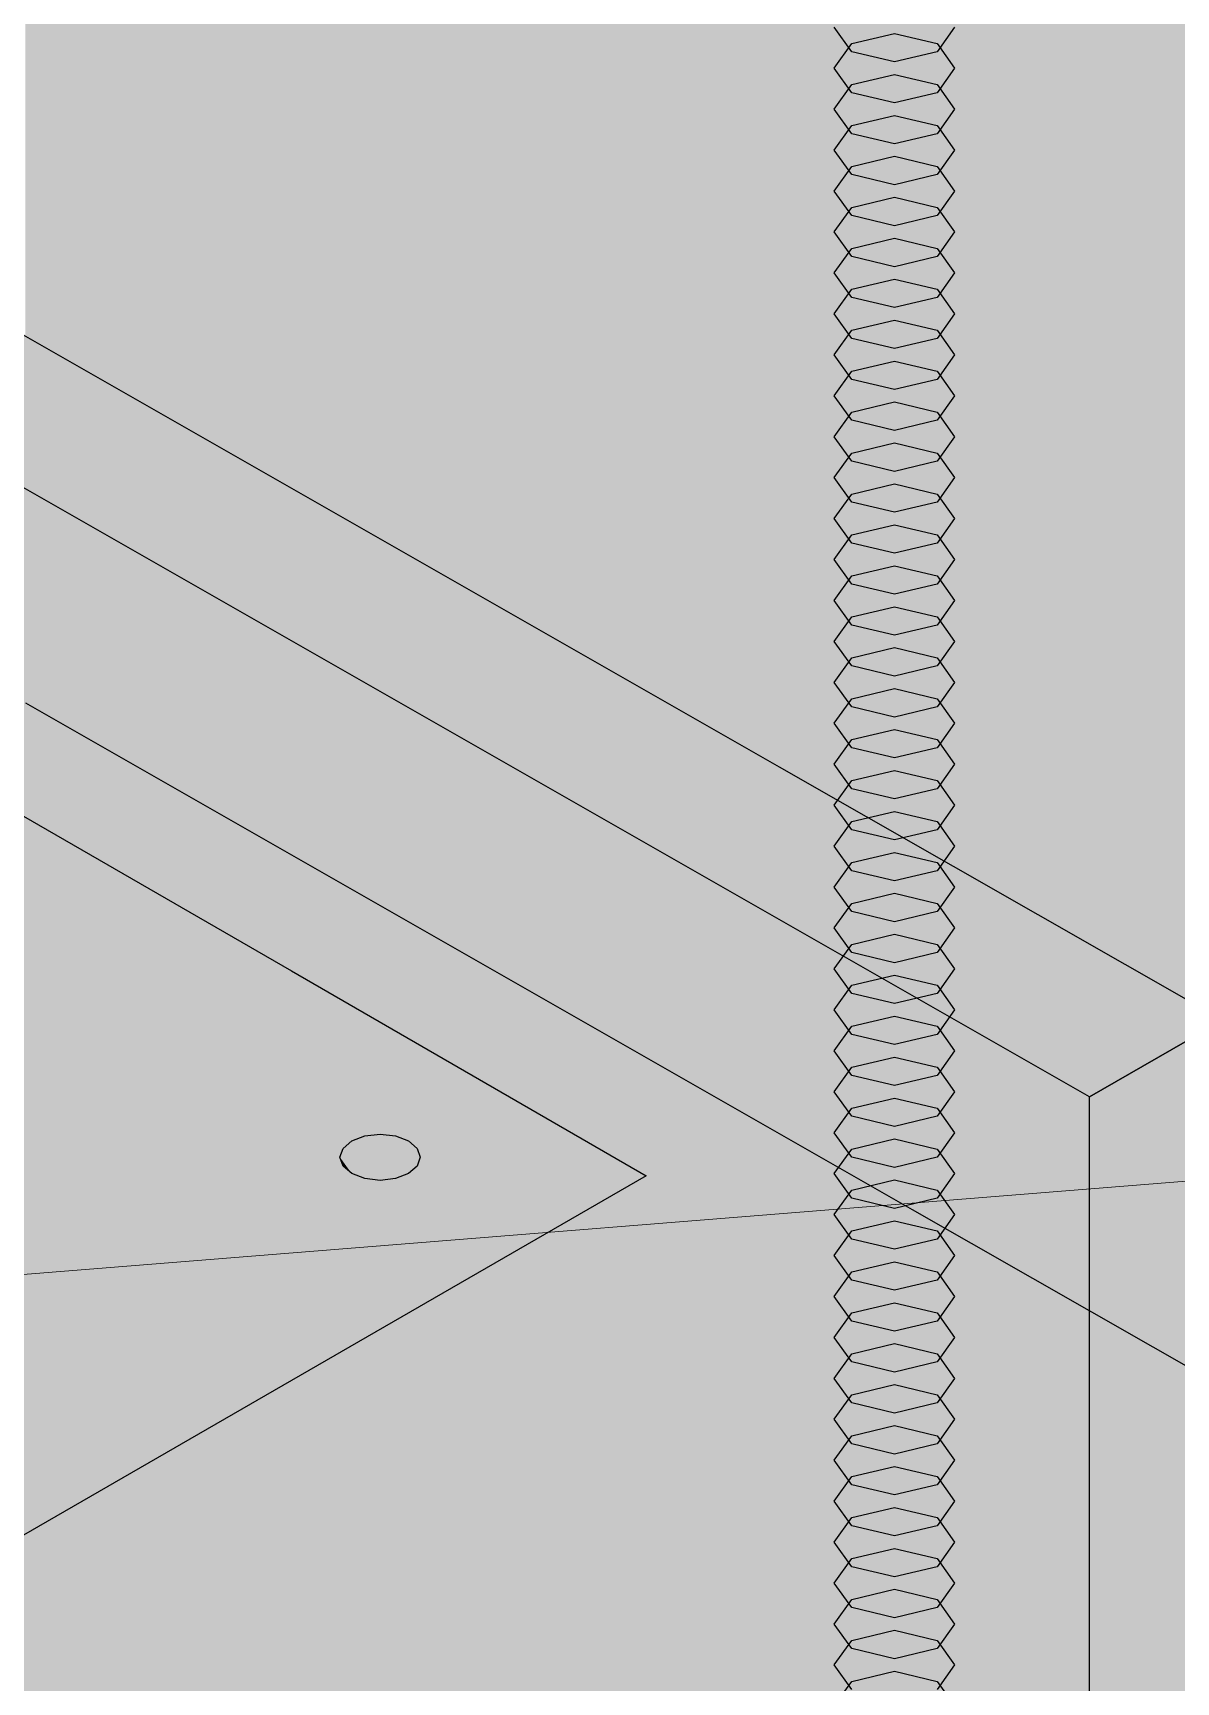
# Model space of a CAD drawing. Header units: metres. Extents: x 0 to 18.2, y -10 to 8.9.
# Drawn here: x 15.0359 to 15.1475, y 1.2593 to 1.4204 of the extents above; entities that cross this region are included whole.
import ezdxf

# ---------------------------------------------------------------- set-up
doc = ezdxf.new("R2010")
doc.units = ezdxf.units.M
doc.header["$LTSCALE"] = 0.25
doc.layers.add('ISO-ARISTAS', color=8, linetype='CONTINUOUS')
doc.layers.add('ISO-CONCRETO-SUP', color=254, linetype='CONTINUOUS', true_color=0xe8e8e8)
doc.layers.add('LLAMADAS', color=30, linetype='CONTINUOUS', lineweight=18)

msp = doc.modelspace()

# ---------------------------------------------------------------- linework, layer by layer
at = {"layer": 'ISO-ARISTAS', "color": 250}
for p, q in [((15.11584, 1.4186), (15.11411, 1.421)), ((15.12587, 1.421), (15.12415, 1.4186)), ((15.11411, 1.417), (15.11584, 1.4194)), ((15.11584, 1.4194), (15.11999, 1.42039)), ((15.11999, 1.42039), (15.12415, 1.4194)), ((15.12415, 1.4194), (15.12587, 1.417)), ((15.11999, 1.41761), (15.11584, 1.4186)), ((15.12415, 1.4186), (15.11999, 1.41761)), ((15.11584, 1.4146), (15.11411, 1.417)), ((15.11584, 1.4154), (15.11999, 1.41639)), ((15.11999, 1.41639), (15.12415, 1.4154)), ((15.12587, 1.417), (15.12415, 1.4146)), ((15.11411, 1.413), (15.11584, 1.4154)), ((15.11999, 1.41361), (15.11584, 1.4146)), ((15.12415, 1.4146), (15.11999, 1.41361)), ((15.12415, 1.4154), (15.12587, 1.413)), ((15.11584, 1.4106), (15.11411, 1.413)), ((15.12587, 1.413), (15.12415, 1.4106)), ((15.11411, 1.409), (15.11584, 1.4114)), ((15.11584, 1.4114), (15.11999, 1.41239)), ((15.11999, 1.41239), (15.12415, 1.4114)), ((15.12415, 1.4114), (15.12587, 1.409)), ((15.11999, 1.40961), (15.11584, 1.4106)), ((15.12415, 1.4106), (15.11999, 1.40961)), ((15.11584, 1.4066), (15.11411, 1.409)), ((15.11584, 1.4074), (15.11999, 1.40839)), ((15.11999, 1.40839), (15.12415, 1.4074)), ((15.12587, 1.409), (15.12415, 1.4066)), ((15.11411, 1.405), (15.11584, 1.4074)), ((15.11999, 1.40561), (15.11584, 1.4066)), ((15.12415, 1.4066), (15.11999, 1.40561)), ((15.12415, 1.4074), (15.12587, 1.405)), ((15.13905, 1.3165), (15.29493, 1.4065)), ((15.11584, 1.4026), (15.11411, 1.405)), ((15.12587, 1.405), (15.12415, 1.4026)), ((15.11411, 1.401), (15.11584, 1.4034)), ((15.11584, 1.4034), (15.11999, 1.40439)), ((15.11999, 1.40439), (15.12415, 1.4034)), ((15.12415, 1.4034), (15.12587, 1.401)), ((15.11999, 1.40161), (15.11584, 1.4026)), ((15.12415, 1.4026), (15.11999, 1.40161)), ((15.11584, 1.3986), (15.11411, 1.401)), ((15.11584, 1.3994), (15.11999, 1.40039)), ((15.11999, 1.40039), (15.12415, 1.3994)), ((15.12587, 1.401), (15.12415, 1.3986)), ((15.11411, 1.397), (15.11584, 1.3994)), ((15.11999, 1.39761), (15.11584, 1.3986)), ((15.12415, 1.3986), (15.11999, 1.39761)), ((15.12415, 1.3994), (15.12587, 1.397)), ((15.02213, 1.39825), (15.06543, 1.3735)), ((15.11584, 1.3946), (15.11411, 1.397)), ((15.12587, 1.397), (15.12415, 1.3946)), ((15.11411, 1.393), (15.11584, 1.3954)), ((15.11584, 1.3954), (15.11999, 1.39639)), ((15.11999, 1.39639), (15.12415, 1.3954)), ((15.12415, 1.3954), (15.12587, 1.393)), ((15.11999, 1.39361), (15.11584, 1.3946)), ((15.12415, 1.3946), (15.11999, 1.39361)), ((15.11584, 1.3906), (15.11411, 1.393)), ((15.11584, 1.3914), (15.11999, 1.39239)), ((15.11999, 1.39239), (15.12415, 1.3914)), ((15.12587, 1.393), (15.12415, 1.3906)), ((15.05244, 1.366), (15.00914, 1.39075)), ((15.05244, 1.366), (15.00914, 1.39075)), ((15.11411, 1.389), (15.11584, 1.3914)), ((15.11999, 1.38961), (15.11584, 1.3906)), ((15.12415, 1.3906), (15.11999, 1.38961)), ((15.12415, 1.3914), (15.12587, 1.389)), ((15.11584, 1.3866), (15.11411, 1.389)), ((15.12587, 1.389), (15.12415, 1.3866)), ((15.11411, 1.385), (15.11584, 1.3874)), ((15.11584, 1.3874), (15.11999, 1.38839)), ((15.11999, 1.38839), (15.12415, 1.3874)), ((15.12415, 1.3874), (15.12587, 1.385)), ((15.11999, 1.38561), (15.11584, 1.3866)), ((15.12415, 1.3866), (15.11999, 1.38561)), ((15.11584, 1.3826), (15.11411, 1.385)), ((15.11584, 1.3834), (15.11999, 1.38439)), ((15.11999, 1.38439), (15.12415, 1.3834)), ((15.12587, 1.385), (15.12415, 1.3826)), ((15.11411, 1.381), (15.11584, 1.3834)), ((15.11999, 1.38161), (15.11584, 1.3826)), ((15.12415, 1.3826), (15.11999, 1.38161)), ((15.12415, 1.3834), (15.12587, 1.381)), ((15.11584, 1.3786), (15.11411, 1.381)), ((15.12587, 1.381), (15.12415, 1.3786)), ((15.11411, 1.377), (15.11584, 1.3794)), ((15.11584, 1.3794), (15.11999, 1.38039)), ((15.11999, 1.38039), (15.12415, 1.3794)), ((15.12415, 1.3794), (15.12587, 1.377)), ((15.11999, 1.37761), (15.11584, 1.3786)), ((15.12415, 1.3786), (15.11999, 1.37761)), ((15.11584, 1.3746), (15.11411, 1.377)), ((15.11584, 1.3754), (15.11999, 1.37639)), ((15.11999, 1.37639), (15.12415, 1.3754)), ((15.12587, 1.377), (15.12415, 1.3746)), ((15.11411, 1.373), (15.11584, 1.3754)), ((15.11999, 1.37361), (15.11584, 1.3746)), ((15.12415, 1.3746), (15.11999, 1.37361)), ((15.12415, 1.3754), (15.12587, 1.373)), ((15.06543, 1.3735), (15.10873, 1.34875)), ((15.11584, 1.3706), (15.11411, 1.373)), ((15.12587, 1.373), (15.12415, 1.3706)), ((15.11411, 1.369), (15.11584, 1.3714)), ((15.11584, 1.3714), (15.11999, 1.37239)), ((15.11999, 1.37239), (15.12415, 1.3714)), ((15.12415, 1.3714), (15.12587, 1.369)), ((15.11999, 1.36961), (15.11584, 1.3706)), ((15.12415, 1.3706), (15.11999, 1.36961)), ((15.11584, 1.3666), (15.11411, 1.369)), ((15.11584, 1.3674), (15.11999, 1.36839)), ((15.11999, 1.36839), (15.12415, 1.3674)), ((15.12587, 1.369), (15.12415, 1.3666)), ((15.11411, 1.365), (15.11584, 1.3674)), ((15.11999, 1.36561), (15.11584, 1.3666)), ((15.12415, 1.3666), (15.11999, 1.36561)), ((15.12415, 1.3674), (15.12587, 1.365)), ((15.09574, 1.34125), (15.05244, 1.366)), ((15.09574, 1.34125), (15.05244, 1.366)), ((15.11584, 1.3626), (15.11411, 1.365)), ((15.12587, 1.365), (15.12415, 1.3626)), ((15.11411, 1.361), (15.11584, 1.3634)), ((15.11584, 1.3634), (15.11999, 1.36439)), ((15.11999, 1.36439), (15.12415, 1.3634)), ((15.12415, 1.3634), (15.12587, 1.361)), ((15.11999, 1.36161), (15.11584, 1.3626)), ((15.12415, 1.3626), (15.11999, 1.36161)), ((15.11584, 1.3586), (15.11411, 1.361)), ((15.11584, 1.3594), (15.11999, 1.36039)), ((15.11999, 1.36039), (15.12415, 1.3594)), ((15.12587, 1.361), (15.12415, 1.3586)), ((15.11411, 1.357), (15.11584, 1.3594)), ((15.11999, 1.35761), (15.11584, 1.3586)), ((15.12415, 1.3586), (15.11999, 1.35761)), ((15.12415, 1.3594), (15.12587, 1.357)), ((15.11584, 1.3546), (15.11411, 1.357)), ((15.12587, 1.357), (15.12415, 1.3546)), ((15.03512, 1.355), (15.07842, 1.33025)), ((15.03512, 1.355), (15.07842, 1.33025)), ((15.11411, 1.353), (15.11584, 1.3554)), ((15.11584, 1.3554), (15.11999, 1.35639)), ((15.11999, 1.35639), (15.12415, 1.3554)), ((15.12415, 1.3554), (15.12587, 1.353)), ((15.11999, 1.35361), (15.11584, 1.3546)), ((15.12415, 1.3546), (15.11999, 1.35361)), ((15.11584, 1.3506), (15.11411, 1.353)), ((15.11584, 1.3514), (15.11999, 1.35239)), ((15.11999, 1.35239), (15.12415, 1.3514)), ((15.12587, 1.353), (15.12415, 1.3506)), ((15.11411, 1.349), (15.11584, 1.3514)), ((15.11999, 1.34961), (15.11584, 1.3506)), ((15.12415, 1.3506), (15.11999, 1.34961)), ((15.12415, 1.3514), (15.12587, 1.349)), ((15.02646, 1.3488), (15.0611, 1.3288)), ((15.10873, 1.34875), (15.15204, 1.324)), ((15.11584, 1.3466), (15.11411, 1.349)), ((15.12587, 1.349), (15.12415, 1.3466)), ((15.11411, 1.345), (15.11584, 1.3474)), ((15.11584, 1.3474), (15.11999, 1.34839)), ((15.11999, 1.34839), (15.12415, 1.3474)), ((15.12415, 1.3474), (15.12587, 1.345)), ((15.11999, 1.34561), (15.11584, 1.3466)), ((15.12415, 1.3466), (15.11999, 1.34561)), ((15.11584, 1.3426), (15.11411, 1.345)), ((15.11584, 1.3434), (15.11999, 1.34439)), ((15.11999, 1.34439), (15.12415, 1.3434)), ((15.12587, 1.345), (15.12415, 1.3426)), ((15.11411, 1.341), (15.11584, 1.3434)), ((15.11999, 1.34161), (15.11584, 1.3426)), ((15.12415, 1.3426), (15.11999, 1.34161)), ((15.12415, 1.3434), (15.12587, 1.341)), ((15.13905, 1.3165), (15.09574, 1.34125)), ((15.13905, 1.3165), (15.09574, 1.34125)), ((15.11584, 1.3386), (15.11411, 1.341)), ((15.12587, 1.341), (15.12415, 1.3386)), ((15.11411, 1.337), (15.11584, 1.3394)), ((15.11584, 1.3394), (15.11999, 1.34039)), ((15.11999, 1.34039), (15.12415, 1.3394)), ((15.12415, 1.3394), (15.12587, 1.337)), ((15.11999, 1.33761), (15.11584, 1.3386)), ((15.12415, 1.3386), (15.11999, 1.33761)), ((15.11584, 1.3346), (15.11411, 1.337)), ((15.11584, 1.3354), (15.11999, 1.33639)), ((15.11999, 1.33639), (15.12415, 1.3354)), ((15.12587, 1.337), (15.12415, 1.3346)), ((15.11411, 1.333), (15.11584, 1.3354)), ((15.11999, 1.33361), (15.11584, 1.3346)), ((15.12415, 1.3346), (15.11999, 1.33361)), ((15.12415, 1.3354), (15.12587, 1.333)), ((15.11584, 1.3306), (15.11411, 1.333)), ((15.11584, 1.3314), (15.11999, 1.33239)), ((15.11999, 1.33239), (15.12415, 1.3314)), ((15.12587, 1.333), (15.12415, 1.3306)), ((15.11411, 1.329), (15.11584, 1.3314)), ((15.12415, 1.3314), (15.12587, 1.329)), ((15.07842, 1.33025), (15.12172, 1.3055)), ((15.07842, 1.33025), (15.12172, 1.3055)), ((15.11999, 1.32961), (15.11584, 1.3306)), ((15.12415, 1.3306), (15.11999, 1.32961)), ((15.0611, 1.3288), (15.09574, 1.3088)), ((15.11584, 1.3266), (15.11411, 1.329)), ((15.11584, 1.3274), (15.11999, 1.32839)), ((15.11999, 1.32839), (15.12415, 1.3274)), ((15.12587, 1.329), (15.12415, 1.3266)), ((15.11411, 1.325), (15.11584, 1.3274)), ((15.11999, 1.32561), (15.11584, 1.3266)), ((15.12415, 1.3266), (15.11999, 1.32561)), ((15.12415, 1.3274), (15.12587, 1.325)), ((15.11584, 1.3226), (15.11411, 1.325)), ((15.11584, 1.3234), (15.11999, 1.32439)), ((15.11999, 1.32439), (15.12415, 1.3234)), ((15.12587, 1.325), (15.12415, 1.3226)), ((15.11411, 1.321), (15.11584, 1.3234)), ((15.12415, 1.3234), (15.12587, 1.321)), ((15.15204, 1.324), (15.13905, 1.3165)), ((15.11999, 1.32161), (15.11584, 1.3226)), ((15.12415, 1.3226), (15.11999, 1.32161)), ((15.11584, 1.3186), (15.11411, 1.321)), ((15.11584, 1.3194), (15.11999, 1.32039)), ((15.11999, 1.32039), (15.12415, 1.3194)), ((15.12587, 1.321), (15.12415, 1.3186)), ((15.11411, 1.317), (15.11584, 1.3194)), ((15.11999, 1.31761), (15.11584, 1.3186)), ((15.12415, 1.3186), (15.11999, 1.31761)), ((15.12415, 1.3194), (15.12587, 1.317)), ((15.11584, 1.3146), (15.11411, 1.317)), ((15.11584, 1.3154), (15.11999, 1.31639)), ((15.11999, 1.31639), (15.12415, 1.3154)), ((15.12587, 1.317), (15.12415, 1.3146)), ((15.13905, 1.1165), (15.13905, 1.3165)), ((15.13905, 1.2665), (15.13905, 1.3165)), ((15.11411, 1.313), (15.11584, 1.3154)), ((15.12415, 1.3154), (15.12587, 1.313)), ((15.11999, 1.31361), (15.11584, 1.3146)), ((15.12415, 1.3146), (15.11999, 1.31361)), ((15.06584, 1.3106), (15.06614, 1.31147)), ((15.06614, 1.31147), (15.06699, 1.3122)), ((15.06699, 1.3122), (15.06826, 1.31269)), ((15.06826, 1.31269), (15.06976, 1.31286)), ((15.06976, 1.31286), (15.07126, 1.31269)), ((15.07126, 1.31269), (15.07253, 1.3122)), ((15.07253, 1.3122), (15.07338, 1.31147)), ((15.07338, 1.31147), (15.07368, 1.3106)), ((15.11584, 1.3106), (15.11411, 1.313)), ((15.11584, 1.3114), (15.11999, 1.31239)), ((15.11999, 1.31239), (15.12415, 1.3114)), ((15.12587, 1.313), (15.12415, 1.3106)), ((15.06614, 1.30973), (15.06584, 1.3106)), ((15.07368, 1.3106), (15.07338, 1.30973)), ((15.11411, 1.309), (15.11584, 1.3114)), ((15.11999, 1.30961), (15.11584, 1.3106)), ((15.12415, 1.3106), (15.11999, 1.30961)), ((15.12415, 1.3114), (15.12587, 1.309)), ((15.09574, 1.3088), (15.0611, 1.2888)), ((15.06699, 1.309), (15.06614, 1.30973)), ((15.06826, 1.30851), (15.06699, 1.309)), ((15.06976, 1.30834), (15.06826, 1.30851)), ((15.07126, 1.30851), (15.06976, 1.30834)), ((15.07253, 1.309), (15.07126, 1.30851)), ((15.07338, 1.30973), (15.07253, 1.309)), ((15.11584, 1.3066), (15.11411, 1.309)), ((15.11584, 1.3074), (15.11999, 1.30839)), ((15.11999, 1.30839), (15.12415, 1.3074)), ((15.12587, 1.309), (15.12415, 1.3066)), ((15.11411, 1.305), (15.11584, 1.3074)), ((15.11999, 1.30561), (15.11584, 1.3066)), ((15.12415, 1.3066), (15.11999, 1.30561)), ((15.12415, 1.3074), (15.12587, 1.305)), ((15.11584, 1.3026), (15.11411, 1.305)), ((15.12172, 1.3055), (15.16503, 1.28075)), ((15.12172, 1.3055), (15.16503, 1.28075)), ((15.12587, 1.305), (15.12415, 1.3026)), ((15.11411, 1.301), (15.11584, 1.3034)), ((15.11584, 1.3034), (15.11999, 1.30439)), ((15.11999, 1.30439), (15.12415, 1.3034)), ((15.12415, 1.3034), (15.12587, 1.301)), ((15.11999, 1.30161), (15.11584, 1.3026)), ((15.12415, 1.3026), (15.11999, 1.30161)), ((15.11584, 1.2986), (15.11411, 1.301)), ((15.11584, 1.2994), (15.11999, 1.30039)), ((15.11999, 1.30039), (15.12415, 1.2994)), ((15.12587, 1.301), (15.12415, 1.2986)), ((15.11411, 1.297), (15.11584, 1.2994)), ((15.11999, 1.29761), (15.11584, 1.2986)), ((15.12415, 1.2986), (15.11999, 1.29761)), ((15.12415, 1.2994), (15.12587, 1.297)), ((15.11584, 1.2946), (15.11411, 1.297)), ((15.12587, 1.297), (15.12415, 1.2946)), ((15.11411, 1.293), (15.11584, 1.2954)), ((15.11584, 1.2954), (15.11999, 1.29639)), ((15.11999, 1.29639), (15.12415, 1.2954)), ((15.12415, 1.2954), (15.12587, 1.293)), ((15.11999, 1.29361), (15.11584, 1.2946)), ((15.12415, 1.2946), (15.11999, 1.29361)), ((15.11584, 1.2906), (15.11411, 1.293)), ((15.11584, 1.2914), (15.11999, 1.29239)), ((15.11999, 1.29239), (15.12415, 1.2914)), ((15.12587, 1.293), (15.12415, 1.2906)), ((15.11411, 1.289), (15.11584, 1.2914)), ((15.11999, 1.28961), (15.11584, 1.2906)), ((15.12415, 1.2906), (15.11999, 1.28961)), ((15.12415, 1.2914), (15.12587, 1.289)), ((15.11584, 1.2866), (15.11411, 1.289)), ((15.12587, 1.289), (15.12415, 1.2866)), ((15.0611, 1.2888), (15.02646, 1.2688)), ((15.11411, 1.285), (15.11584, 1.2874)), ((15.11584, 1.2874), (15.11999, 1.28839)), ((15.11999, 1.28839), (15.12415, 1.2874)), ((15.12415, 1.2874), (15.12587, 1.285)), ((15.11999, 1.28561), (15.11584, 1.2866)), ((15.12415, 1.2866), (15.11999, 1.28561)), ((15.11584, 1.2826), (15.11411, 1.285)), ((15.11584, 1.2834), (15.11999, 1.28439)), ((15.11999, 1.28439), (15.12415, 1.2834)), ((15.12587, 1.285), (15.12415, 1.2826)), ((15.11411, 1.281), (15.11584, 1.2834)), ((15.11999, 1.28161), (15.11584, 1.2826)), ((15.12415, 1.2826), (15.11999, 1.28161)), ((15.12415, 1.2834), (15.12587, 1.281)), ((15.11584, 1.2786), (15.11411, 1.281)), ((15.12587, 1.281), (15.12415, 1.2786)), ((15.11411, 1.277), (15.11584, 1.2794)), ((15.11584, 1.2794), (15.11999, 1.28039)), ((15.11999, 1.28039), (15.12415, 1.2794)), ((15.12415, 1.2794), (15.12587, 1.277)), ((15.11999, 1.27761), (15.11584, 1.2786)), ((15.12415, 1.2786), (15.11999, 1.27761)), ((15.11584, 1.2746), (15.11411, 1.277)), ((15.11584, 1.2754), (15.11999, 1.27639)), ((15.11999, 1.27639), (15.12415, 1.2754)), ((15.12587, 1.277), (15.12415, 1.2746)), ((15.11411, 1.273), (15.11584, 1.2754)), ((15.11999, 1.27361), (15.11584, 1.2746)), ((15.12415, 1.2746), (15.11999, 1.27361)), ((15.12415, 1.2754), (15.12587, 1.273)), ((15.11584, 1.2706), (15.11411, 1.273)), ((15.12587, 1.273), (15.12415, 1.2706)), ((15.11411, 1.269), (15.11584, 1.2714)), ((15.11584, 1.2714), (15.11999, 1.27239)), ((15.11999, 1.27239), (15.12415, 1.2714)), ((15.12415, 1.2714), (15.12587, 1.269)), ((15.11999, 1.26961), (15.11584, 1.2706)), ((15.12415, 1.2706), (15.11999, 1.26961)), ((15.11584, 1.2666), (15.11411, 1.269)), ((15.11584, 1.2674), (15.11999, 1.26839)), ((15.11999, 1.26839), (15.12415, 1.2674)), ((15.12587, 1.269), (15.12415, 1.2666)), ((15.11411, 1.265), (15.11584, 1.2674)), ((15.11999, 1.26561), (15.11584, 1.2666)), ((15.12415, 1.2666), (15.11999, 1.26561)), ((15.12415, 1.2674), (15.12587, 1.265)), ((15.13905, 1.2165), (15.13905, 1.2665)), ((15.11584, 1.2626), (15.11411, 1.265)), ((15.12587, 1.265), (15.12415, 1.2626)), ((15.11411, 1.261), (15.11584, 1.2634)), ((15.11584, 1.2634), (15.11999, 1.26439)), ((15.11999, 1.26439), (15.12415, 1.2634)), ((15.12415, 1.2634), (15.12587, 1.261)), ((15.11999, 1.26161), (15.11584, 1.2626)), ((15.12415, 1.2626), (15.11999, 1.26161)), ((15.11584, 1.2586), (15.11411, 1.261)), ((15.11584, 1.2594), (15.11999, 1.26039)), ((15.11999, 1.26039), (15.12415, 1.2594)), ((15.12587, 1.261), (15.12415, 1.2586)), ((15.11411, 1.257), (15.11584, 1.2594)), ((15.12415, 1.2594), (15.12587, 1.257))]:
    msp.add_line(p, q, dxfattribs=at)
at = {"layer": 'ISO-CONCRETO-SUP', "true_color": 0xa5aab0}
for points in [[(15.07842, 1.43025), (15.12172, 1.4055), (15.07842, 1.48025), (15.12172, 1.4555)], [(15.03512, 1.405), (15.07842, 1.38025), (15.03512, 1.455), (15.07842, 1.43025)], [(15.12172, 1.4055), (15.16503, 1.38075), (15.12172, 1.4555), (15.16503, 1.43075)], [(15.07842, 1.38025), (15.12172, 1.3555), (15.07842, 1.43025), (15.12172, 1.4055)], [(15.03512, 1.355), (15.07842, 1.33025), (15.03512, 1.405), (15.07842, 1.38025)], [(15.12172, 1.3555), (15.16503, 1.33075), (15.12172, 1.4055), (15.16503, 1.38075)], [(15.00914, 1.34075), (15.05244, 1.316), (15.00914, 1.39075), (15.05244, 1.366)], [(15.07842, 1.33025), (15.12172, 1.3055), (15.07842, 1.38025), (15.12172, 1.3555)], [(15.05244, 1.316), (15.09574, 1.29125), (15.05244, 1.366), (15.09574, 1.34125)], [(15.12172, 1.3055), (15.16503, 1.28075), (15.12172, 1.3555), (15.16503, 1.33075)], [(15.00914, 1.29075), (15.05244, 1.266), (15.00914, 1.34075), (15.05244, 1.316)], [(15.09574, 1.29125), (15.13905, 1.2665), (15.09574, 1.34125), (15.13905, 1.3165)], [(15.05244, 1.266), (15.09574, 1.24125), (15.05244, 1.316), (15.09574, 1.29125)], [(15.00914, 1.24075), (15.05244, 1.216), (15.00914, 1.29075), (15.05244, 1.266)], [(15.09574, 1.24125), (15.13905, 1.2165), (15.09574, 1.29125), (15.13905, 1.2665)], [(15.05244, 1.216), (15.09574, 1.19125), (15.05244, 1.266), (15.09574, 1.24125)]]:
    msp.add_solid(points, dxfattribs=at)
at = {"layer": 'ISO-CONCRETO-SUP', "true_color": 0x87888d}
for points in [[(15.11584, 1.3586), (15.11999, 1.35959), (15.11584, 1.4302), (15.11999, 1.43119)], [(15.12415, 1.3538), (15.11999, 1.35281), (15.12415, 1.4254), (15.11999, 1.42441)], [(15.11584, 1.287), (15.11999, 1.28799), (15.11584, 1.3586), (15.11999, 1.35959)], [(15.12415, 1.2822), (15.11999, 1.28121), (15.12415, 1.3538), (15.11999, 1.35281)], [(15.11584, 1.2154), (15.11999, 1.21639), (15.11584, 1.287), (15.11999, 1.28799)], [(15.12415, 1.2106), (15.11999, 1.20961), (15.12415, 1.2822), (15.11999, 1.28121)]]:
    msp.add_solid(points, dxfattribs=at)
at = {"layer": 'ISO-CONCRETO-SUP', "true_color": 0x8e9095}
for points in [[(15.11999, 1.35959), (15.12415, 1.3586), (15.11999, 1.43119), (15.12415, 1.4302)], [(15.11999, 1.35281), (15.11584, 1.3538), (15.11999, 1.42441), (15.11584, 1.4254)], [(15.11999, 1.28799), (15.12415, 1.287), (15.11999, 1.35959), (15.12415, 1.3586)], [(15.11999, 1.28121), (15.11584, 1.2822), (15.11999, 1.35281), (15.11584, 1.3538)], [(15.11999, 1.21639), (15.12415, 1.2154), (15.11999, 1.28799), (15.12415, 1.287)], [(15.11999, 1.20961), (15.11584, 1.2106), (15.11999, 1.28121), (15.11584, 1.2822)]]:
    msp.add_solid(points, dxfattribs=at)
at = {"layer": 'ISO-CONCRETO-SUP', "true_color": 0x696a6e}
for points in [[(15.11411, 1.3562), (15.11584, 1.3586), (15.11411, 1.4278), (15.11584, 1.4302)], [(15.12587, 1.3562), (15.12415, 1.3538), (15.12587, 1.4278), (15.12415, 1.4254)], [(15.11411, 1.2846), (15.11584, 1.287), (15.11411, 1.3562), (15.11584, 1.3586)], [(15.12587, 1.2846), (15.12415, 1.2822), (15.12587, 1.3562), (15.12415, 1.3538)], [(15.11411, 1.213), (15.11584, 1.2154), (15.11411, 1.2846), (15.11584, 1.287)], [(15.12587, 1.213), (15.12415, 1.2106), (15.12587, 1.2846), (15.12415, 1.2822)]]:
    msp.add_solid(points, dxfattribs=at)
at = {"layer": 'ISO-CONCRETO-SUP', "true_color": 0x7b7d81}
for points in [[(15.12415, 1.3586), (15.12587, 1.3562), (15.12415, 1.4302), (15.12587, 1.4278)], [(15.11584, 1.3538), (15.11411, 1.3562), (15.11584, 1.4254), (15.11411, 1.4278)], [(15.12415, 1.287), (15.12587, 1.2846), (15.12415, 1.3586), (15.12587, 1.3562)], [(15.11584, 1.2822), (15.11411, 1.2846), (15.11584, 1.3538), (15.11411, 1.3562)], [(15.12415, 1.2154), (15.12587, 1.213), (15.12415, 1.287), (15.12587, 1.2846)], [(15.11584, 1.2106), (15.11411, 1.213), (15.11584, 1.2822), (15.11411, 1.2846)]]:
    msp.add_solid(points, dxfattribs=at)
at = {"layer": 'ISO-CONCRETO-SUP', "true_color": 0xa4a7ab}
msp.add_solid([(15.29493, 1.2065), (15.13905, 1.1165), (15.29493, 1.4065), (15.13905, 1.3165)], dxfattribs=at)
at = {"layer": 'ISO-CONCRETO-SUP', "true_color": 0xb7bcc3}
for points in [[(15.02213, 1.39825), (15.06543, 1.3735), (15.00914, 1.39075), (15.05244, 1.366)], [(15.06543, 1.3735), (15.10873, 1.34875), (15.05244, 1.366), (15.09574, 1.34125)], [(15.03512, 1.355), (15.07842, 1.33025), (14.99615, 1.3325), (15.03945, 1.30775)], [(15.02646, 1.3488), (15.0611, 1.3288), (14.99182, 1.3288), (15.02646, 1.3088)], [(15.10873, 1.34875), (15.15204, 1.324), (15.09574, 1.34125), (15.13905, 1.3165)], [(14.99615, 1.3325), (15.03945, 1.30775), (14.95718, 1.31), (15.00048, 1.28525)], [(15.07842, 1.33025), (15.12172, 1.3055), (15.03945, 1.30775), (15.08275, 1.283)], [(15.0611, 1.3288), (15.09574, 1.3088), (15.02646, 1.3088), (15.0611, 1.2888)], [(15.02646, 1.3088), (15.0611, 1.2888), (14.99182, 1.2888), (15.02646, 1.2688)], [(15.03945, 1.30775), (15.08275, 1.283), (15.00048, 1.28525), (15.04378, 1.2605)], [(15.12172, 1.3055), (15.16503, 1.28075), (15.08275, 1.283), (15.12605, 1.25825)], [(15.00048, 1.28525), (15.04378, 1.2605), (14.96151, 1.26275), (15.00481, 1.238)], [(15.08275, 1.283), (15.12605, 1.25825), (15.04378, 1.2605), (15.08708, 1.23575)], [(15.16503, 1.28075), (15.20833, 1.256), (15.12605, 1.25825), (15.16936, 1.2335)], [(15.04378, 1.2605), (15.08708, 1.23575), (15.00481, 1.238), (15.04811, 1.21325)]]:
    msp.add_solid(points, dxfattribs=at)
at = {"layer": 'ISO-CONCRETO-SUP', "true_color": 0x6b6d73}
for points in [[(15.06699, 1.309), (15.06584, 1.3106), (15.06614, 1.31147)], [(15.06699, 1.309), (15.06614, 1.31147), (15.06699, 1.3122)], [(15.06699, 1.309), (15.06826, 1.31269), (15.06976, 1.31286)], [(15.06699, 1.309), (15.06976, 1.31286), (15.07126, 1.31269)], [(15.06699, 1.309), (15.06699, 1.3122), (15.06826, 1.31269)], [(15.06699, 1.309), (15.07126, 1.31269), (15.07253, 1.3122)], [(15.06699, 1.309), (15.07253, 1.3122), (15.07338, 1.31147)], [(15.06699, 1.309), (15.07338, 1.31147), (15.07368, 1.3106)], [(15.06699, 1.309), (15.06614, 1.30973), (15.06584, 1.3106)], [(15.06699, 1.309), (15.07368, 1.3106), (15.07338, 1.30973)], [(15.06699, 1.309), (15.07338, 1.30973), (15.07253, 1.309)], [(15.06699, 1.309), (15.07253, 1.309), (15.07126, 1.30851)], [(15.06699, 1.309), (15.07126, 1.30851), (15.06976, 1.30834)], [(15.06699, 1.309), (15.06976, 1.30834), (15.06826, 1.30851)]]:
    msp.add_solid(points, dxfattribs=at)
at = {"layer": 'LLAMADAS'}
msp.add_line((16.71, 1.43367), (14.98316, 1.295), dxfattribs=at)

doc.saveas('drawing.dxf')
